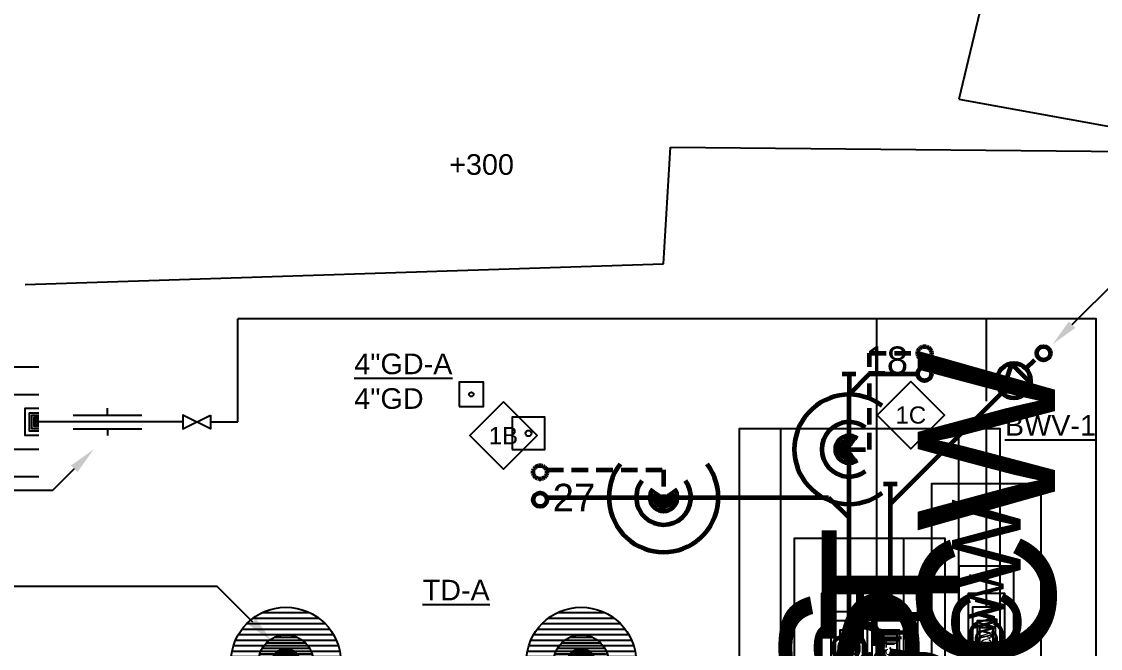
# Model space of a CAD drawing. Extents: x -3956 to 1666, y -2601 to 1886.
# Drawn here: x -3386.5 to -2915.2, y 1138.7 to 1412.7 of the extents above; entities that cross this region are included whole.
import ezdxf
from ezdxf.enums import TextEntityAlignment as Align

# ---------------------------------------------------------------- set-up
doc = ezdxf.new("R2010")
doc.units = 0
doc.header["$LTSCALE"] = 36
doc.header["$MEASUREMENT"] = 0
doc.linetypes.add('VENT', pattern=[0.3, 0.2, -0.1])
for name, color, linetype in [('G-ANNO-TEXT', 70, 'Continuous'), ('G-ANNO-TEXT @ 96', 70, 'Continuous'), ('P-GD-N', 3, 'Continuous'), ('P-GD-N @ 1 (1)', 3, 'Continuous'), ('P-GD-N @ 1 (2)', 3, 'Continuous'), ('P-GD-N @ 12', 3, 'Continuous'), ('P-GD-N @ 128', 3, 'Continuous'), ('P-GD-N @ 16', 3, 'Continuous'), ('P-GD-N @ 192', 3, 'Continuous'), ('P-GD-N @ 2', 3, 'Continuous'), ('P-GD-N @ 24', 3, 'Continuous'), ('P-GD-N @ 384', 3, 'Continuous'), ('P-GD-N @ 4', 3, 'Continuous'), ('P-GD-N @ 48', 3, 'Continuous'), ('P-GD-N @ 64', 3, 'Continuous'), ('P-GD-N @ 768', 3, 'Continuous'), ('P-GD-N @ 8', 3, 'Continuous'), ('P-GD-N @ 96', 3, 'Continuous'), ('P-NDCW-N', 4, 'Continuous'), ('P-NDCW-N @ 1 (1)', 4, 'Continuous'), ('P-NDCW-N @ 1 (2)', 4, 'Continuous'), ('P-NDCW-N @ 12', 4, 'Continuous'), ('P-NDCW-N @ 128', 4, 'Continuous'), ('P-NDCW-N @ 16', 4, 'Continuous'), ('P-NDCW-N @ 192', 4, 'Continuous'), ('P-NDCW-N @ 2', 4, 'Continuous'), ('P-NDCW-N @ 24', 4, 'Continuous'), ('P-NDCW-N @ 384', 4, 'Continuous'), ('P-NDCW-N @ 4', 4, 'Continuous'), ('P-NDCW-N @ 48', 4, 'Continuous'), ('P-NDCW-N @ 64', 4, 'Continuous'), ('P-NDCW-N @ 768', 4, 'Continuous'), ('P-NDCW-N @ 8', 4, 'Continuous'), ('P-NDCW-N @ 96', 4, 'Continuous')]:
    doc.layers.add(name, color=color, linetype=linetype)
doc.layers.add('P-SAN-DFU', color=7, linetype='Continuous', plot=False)
for name, color, linetype, lineweight in [('P-SAN-N', 6, 'Continuous', 60), ('P-SAN-N @ 1 (1)', 6, 'Continuous', 60), ('P-SAN-N @ 1 (2)', 6, 'Continuous', 60), ('P-SAN-N @ 12', 6, 'Continuous', 60), ('P-SAN-N @ 128', 6, 'Continuous', 60), ('P-SAN-N @ 16', 6, 'Continuous', 60), ('P-SAN-N @ 192', 6, 'Continuous', 60), ('P-SAN-N @ 2', 6, 'Continuous', 60), ('P-SAN-N @ 24', 6, 'Continuous', 60), ('P-SAN-N @ 384', 6, 'Continuous', 60), ('P-SAN-N @ 4', 6, 'Continuous', 60), ('P-SAN-N @ 48', 6, 'Continuous', 60), ('P-SAN-N @ 64', 6, 'Continuous', 60), ('P-SAN-N @ 768', 6, 'Continuous', 60), ('P-SAN-N @ 8', 6, 'Continuous', 60), ('P-SAN-N @ 96', 6, 'Continuous', 60), ('P-SANV-N', 5, 'VENT', 60), ('P-SANV-N @ 96', 5, 'VENT', 60), ('P-STRM-N', 2, 'Continuous', 60), ('P-STRM-N @ 1 (1)', 2, 'Continuous', 60), ('P-STRM-N @ 1 (2)', 2, 'Continuous', 60), ('P-STRM-N @ 128', 2, 'Continuous', 60), ('P-STRM-N @ 192', 2, 'Continuous', 60), ('P-STRM-N @ 384', 2, 'Continuous', 60), ('P-STRM-N @ 48', 2, 'Continuous', 60), ('P-STRM-N @ 64', 2, 'Continuous', 60), ('P-STRM-N @ 768', 2, 'Continuous', 60), ('P-STRM-N @ 96', 2, 'Continuous', 60)]:
    doc.layers.add(name, color=color, linetype=linetype, lineweight=lineweight)
doc.styles.add('Arial', font='arial.ttf')

# ---------------------------------------------------------------- blocks, each defined once
blk = doc.blocks.new('*U7')
blk.add_circle((0, 0), 0.0312)
blk = doc.blocks.new('DIAMOND TAG')
blk.add_lwpolyline([(0, -0.1533), (0.1533, 0), (0, 0.1533), (-0.1533, 0)], close=True)
at = {"style": 'Arial'}
blk.add_attdef('XXX', text='', height=0.0781, dxfattribs=at).set_placement((0, 0), align=Align.MIDDLE)
blk = doc.blocks.new('*U17')
at = {"linetype": 'Continuous'}
blk.add_lwpolyline([(-0.0556, -0.0556), (0.0556, -0.0556), (0.0556, 0.0556), (-0.0556, 0.0556)], close=True, dxfattribs=at)
at = {"color": 7, "linetype": 'Continuous'}
blk.add_circle((0, 0), 0.01, dxfattribs=at)
blk = doc.blocks.new('*U1603')
at = {"layer": 'P-GD-N @ 128', "xscale": 128, "yscale": 128, "zscale": 128}
blk.add_blockref('*U17', (-3165, 1232.74), dxfattribs=at)
at = {"layer": 'P-GD-N @ 96', "xscale": 96, "yscale": 96, "zscale": 96}
blk.add_blockref('*U17', (-3190, 1249.74), dxfattribs=at)
blk = doc.blocks.new('Pipe-Plan')
for p, q in [((-0.09375, -0.03125), (-0.09375, 0.03125)), ((-0.09375, 0), (0, 0))]:
    blk.add_line(p, q)
blk = doc.blocks.new('*U25')
h = blk.add_hatch()
h.set_pattern_fill('ANSI31', color=256, scale=0.025, angle=135)
edge = h.paths.add_edge_path()
edge.add_arc((0, 0), 0.03125, 0, 360)
blk.add_circle((0, 0), 0.03125)
blk = doc.blocks.new('*U1615')
at = {"layer": 'P-GD-N @ 1 (1)'}
blk.add_blockref('*U25', (-3271, 1132.74), dxfattribs=at)
at = {"layer": 'P-GD-N @ 1 (2)'}
blk.add_blockref('*U25', (-3271, 1132.74), dxfattribs=at)
at = {"layer": 'P-GD-N @ 12', "xscale": 12, "yscale": 12, "zscale": 12}
blk.add_blockref('*U25', (-3271, 1132.74), dxfattribs=at)
at = {"layer": 'P-GD-N @ 128', "xscale": 128, "yscale": 128, "zscale": 128}
blk.add_blockref('*U25', (-3271, 1132.74), dxfattribs=at)
at = {"layer": 'P-GD-N @ 16', "xscale": 16, "yscale": 16, "zscale": 16}
blk.add_blockref('*U25', (-3271, 1132.74), dxfattribs=at)
at = {"layer": 'P-GD-N @ 192', "xscale": 192, "yscale": 192, "zscale": 192}
blk.add_blockref('*U25', (-3271, 1132.74), dxfattribs=at)
at = {"layer": 'P-GD-N @ 2', "xscale": 2, "yscale": 2, "zscale": 2}
blk.add_blockref('*U25', (-3271, 1132.74), dxfattribs=at)
at = {"layer": 'P-GD-N @ 24', "xscale": 24, "yscale": 24, "zscale": 24}
blk.add_blockref('*U25', (-3271, 1132.74), dxfattribs=at)
at = {"layer": 'P-GD-N @ 384', "xscale": 384, "yscale": 384, "zscale": 384}
blk.add_blockref('*U25', (-3271, 1132.74), dxfattribs=at)
at = {"layer": 'P-GD-N @ 4', "xscale": 4, "yscale": 4, "zscale": 4}
blk.add_blockref('*U25', (-3271, 1132.74), dxfattribs=at)
at = {"layer": 'P-GD-N @ 48', "xscale": 48, "yscale": 48, "zscale": 48}
blk.add_blockref('*U25', (-3271, 1132.74), dxfattribs=at)
at = {"layer": 'P-GD-N @ 64', "xscale": 64, "yscale": 64, "zscale": 64}
blk.add_blockref('*U25', (-3271, 1132.74), dxfattribs=at)
at = {"layer": 'P-GD-N @ 768', "xscale": 768, "yscale": 768, "zscale": 768}
blk.add_blockref('*U25', (-3271, 1132.74), dxfattribs=at)
at = {"layer": 'P-GD-N @ 8', "xscale": 8, "yscale": 8, "zscale": 8}
blk.add_blockref('*U25', (-3271, 1132.74), dxfattribs=at)
at = {"layer": 'P-GD-N @ 96', "xscale": 96, "yscale": 96, "zscale": 96}
blk.add_blockref('*U25', (-3271, 1132.74), dxfattribs=at)
blk = doc.blocks.new('*U1616')
at = {"layer": 'P-GD-N @ 1 (1)'}
blk.add_blockref('*U25', (-3142, 1132.74), dxfattribs=at)
at = {"layer": 'P-GD-N @ 1 (2)'}
blk.add_blockref('*U25', (-3142, 1132.74), dxfattribs=at)
at = {"layer": 'P-GD-N @ 12', "xscale": 12, "yscale": 12, "zscale": 12}
blk.add_blockref('*U25', (-3142, 1132.74), dxfattribs=at)
at = {"layer": 'P-GD-N @ 128', "xscale": 128, "yscale": 128, "zscale": 128}
blk.add_blockref('*U25', (-3142, 1132.74), dxfattribs=at)
at = {"layer": 'P-GD-N @ 16', "xscale": 16, "yscale": 16, "zscale": 16}
blk.add_blockref('*U25', (-3142, 1132.74), dxfattribs=at)
at = {"layer": 'P-GD-N @ 192', "xscale": 192, "yscale": 192, "zscale": 192}
blk.add_blockref('*U25', (-3142, 1132.74), dxfattribs=at)
at = {"layer": 'P-GD-N @ 2', "xscale": 2, "yscale": 2, "zscale": 2}
blk.add_blockref('*U25', (-3142, 1132.74), dxfattribs=at)
at = {"layer": 'P-GD-N @ 24', "xscale": 24, "yscale": 24, "zscale": 24}
blk.add_blockref('*U25', (-3142, 1132.74), dxfattribs=at)
at = {"layer": 'P-GD-N @ 384', "xscale": 384, "yscale": 384, "zscale": 384}
blk.add_blockref('*U25', (-3142, 1132.74), dxfattribs=at)
at = {"layer": 'P-GD-N @ 4', "xscale": 4, "yscale": 4, "zscale": 4}
blk.add_blockref('*U25', (-3142, 1132.74), dxfattribs=at)
at = {"layer": 'P-GD-N @ 48', "xscale": 48, "yscale": 48, "zscale": 48}
blk.add_blockref('*U25', (-3142, 1132.74), dxfattribs=at)
at = {"layer": 'P-GD-N @ 64', "xscale": 64, "yscale": 64, "zscale": 64}
blk.add_blockref('*U25', (-3142, 1132.74), dxfattribs=at)
at = {"layer": 'P-GD-N @ 768', "xscale": 768, "yscale": 768, "zscale": 768}
blk.add_blockref('*U25', (-3142, 1132.74), dxfattribs=at)
at = {"layer": 'P-GD-N @ 8', "xscale": 8, "yscale": 8, "zscale": 8}
blk.add_blockref('*U25', (-3142, 1132.74), dxfattribs=at)
at = {"layer": 'P-GD-N @ 96', "xscale": 96, "yscale": 96, "zscale": 96}
blk.add_blockref('*U25', (-3142, 1132.74), dxfattribs=at)
blk = doc.blocks.new('*U68')
at = {"layer": 'DEFPOINTS'}
blk.add_lwpolyline([(-0.125, -0.0625), (0.125, -0.0625), (0.125, 0.0625), (-0.125, 0.0625)], close=True, dxfattribs=at)
at = {"style": 'Arial'}
blk.add_text('S', height=0.07812, dxfattribs=at).set_placement((0, 0), align=Align.MIDDLE)
blk = doc.blocks.new('*U1619')
at = {"layer": 'P-SAN-N @ 1 (1)', "linetype": 'ByBlock', "lineweight": -2, "rotation": 90}
blk.add_blockref('*U68', (-3025, 1138.74), dxfattribs=at)
at = {"layer": 'P-SAN-N @ 1 (2)', "linetype": 'ByBlock', "lineweight": -2, "rotation": 90}
blk.add_blockref('*U68', (-3025, 1138.74), dxfattribs=at)
at = {"layer": 'P-SAN-N @ 128', "linetype": 'ByBlock', "lineweight": -2, "xscale": 128, "yscale": 128, "zscale": 128, "rotation": 90}
blk.add_blockref('*U68', (-3025, 1138.74), dxfattribs=at)
at = {"layer": 'P-SAN-N @ 192', "linetype": 'ByBlock', "lineweight": -2, "xscale": 192, "yscale": 192, "zscale": 192, "rotation": 90}
blk.add_blockref('*U68', (-3025, 1138.74), dxfattribs=at)
at = {"layer": 'P-SAN-N @ 384', "linetype": 'ByBlock', "lineweight": -2, "xscale": 384, "yscale": 384, "zscale": 384, "rotation": 90}
blk.add_blockref('*U68', (-3025, 1138.74), dxfattribs=at)
at = {"layer": 'P-SAN-N @ 48', "linetype": 'ByBlock', "lineweight": -2, "xscale": 48, "yscale": 48, "zscale": 48, "rotation": 90}
blk.add_blockref('*U68', (-3025, 1138.74), dxfattribs=at)
at = {"layer": 'P-SAN-N @ 64', "linetype": 'ByBlock', "lineweight": -2, "xscale": 64, "yscale": 64, "zscale": 64, "rotation": 90}
blk.add_blockref('*U68', (-3025, 1138.74), dxfattribs=at)
at = {"layer": 'P-SAN-N @ 768', "linetype": 'ByBlock', "lineweight": -2, "xscale": 768, "yscale": 768, "zscale": 768, "rotation": 90}
blk.add_blockref('*U68', (-3025, 1138.74), dxfattribs=at)
at = {"layer": 'P-SAN-N @ 96', "linetype": 'ByBlock', "lineweight": -2, "xscale": 96, "yscale": 96, "zscale": 96, "rotation": 90}
blk.add_blockref('*U68', (-3025, 1138.74), dxfattribs=at)
blk = doc.blocks.new('*U72')
at = {"layer": 'DEFPOINTS'}
blk.add_lwpolyline([(-0.125, -0.0625), (0.125, -0.0625), (0.125, 0.0625), (-0.125, 0.0625)], close=True, dxfattribs=at)
at = {"style": 'Arial'}
blk.add_text('ST', height=0.078125, dxfattribs=at).set_placement((0, 0), align=Align.MIDDLE)
blk = doc.blocks.new('*U1620')
at = {"layer": 'P-STRM-N @ 1 (1)', "linetype": 'ByBlock', "lineweight": -2, "rotation": 90}
blk.add_blockref('*U72', (-3007, 1138.74), dxfattribs=at)
at = {"layer": 'P-STRM-N @ 1 (2)', "linetype": 'ByBlock', "lineweight": -2, "rotation": 90}
blk.add_blockref('*U72', (-3007, 1138.74), dxfattribs=at)
at = {"layer": 'P-STRM-N @ 128', "linetype": 'ByBlock', "lineweight": -2, "xscale": 128, "yscale": 128, "zscale": 128, "rotation": 90}
blk.add_blockref('*U72', (-3007, 1138.74), dxfattribs=at)
at = {"layer": 'P-STRM-N @ 192', "linetype": 'ByBlock', "lineweight": -2, "xscale": 192, "yscale": 192, "zscale": 192, "rotation": 90}
blk.add_blockref('*U72', (-3007, 1138.74), dxfattribs=at)
at = {"layer": 'P-STRM-N @ 384', "linetype": 'ByBlock', "lineweight": -2, "xscale": 384, "yscale": 384, "zscale": 384, "rotation": 90}
blk.add_blockref('*U72', (-3007, 1138.74), dxfattribs=at)
at = {"layer": 'P-STRM-N @ 48', "linetype": 'ByBlock', "lineweight": -2, "xscale": 48, "yscale": 48, "zscale": 48, "rotation": 90}
blk.add_blockref('*U72', (-3007, 1138.74), dxfattribs=at)
at = {"layer": 'P-STRM-N @ 64', "linetype": 'ByBlock', "lineweight": -2, "xscale": 64, "yscale": 64, "zscale": 64, "rotation": 90}
blk.add_blockref('*U72', (-3007, 1138.74), dxfattribs=at)
at = {"layer": 'P-STRM-N @ 768', "linetype": 'ByBlock', "lineweight": -2, "xscale": 768, "yscale": 768, "zscale": 768, "rotation": 90}
blk.add_blockref('*U72', (-3007, 1138.74), dxfattribs=at)
at = {"layer": 'P-STRM-N @ 96', "linetype": 'ByBlock', "lineweight": -2, "xscale": 96, "yscale": 96, "zscale": 96, "rotation": 90}
blk.add_blockref('*U72', (-3007, 1138.74), dxfattribs=at)
blk = doc.blocks.new('*U45')
blk.add_lwpolyline([(0, -0.03125), (-0.03125, -0.03125), (-0.03125, 0.03125), (0, 0.03125)])
blk = doc.blocks.new('*U1734')
at = {"layer": 'P-NDCW-N @ 1 (1)'}
blk.add_blockref('*U45', (-3379, 1237.74), dxfattribs=at)
at = {"layer": 'P-NDCW-N @ 1 (2)'}
blk.add_blockref('*U45', (-3379, 1237.74), dxfattribs=at)
at = {"layer": 'P-NDCW-N @ 12', "xscale": 12, "yscale": 12, "zscale": 12}
blk.add_blockref('*U45', (-3379, 1237.74), dxfattribs=at)
at = {"layer": 'P-NDCW-N @ 128', "xscale": 128, "yscale": 128, "zscale": 128}
blk.add_blockref('*U45', (-3379, 1237.74), dxfattribs=at)
at = {"layer": 'P-NDCW-N @ 16', "xscale": 16, "yscale": 16, "zscale": 16}
blk.add_blockref('*U45', (-3379, 1237.74), dxfattribs=at)
at = {"layer": 'P-NDCW-N @ 192', "xscale": 192, "yscale": 192, "zscale": 192}
blk.add_blockref('*U45', (-3379, 1237.74), dxfattribs=at)
at = {"layer": 'P-NDCW-N @ 2', "xscale": 2, "yscale": 2, "zscale": 2}
blk.add_blockref('*U45', (-3379, 1237.74), dxfattribs=at)
at = {"layer": 'P-NDCW-N @ 24', "xscale": 24, "yscale": 24, "zscale": 24}
blk.add_blockref('*U45', (-3379, 1237.74), dxfattribs=at)
at = {"layer": 'P-NDCW-N @ 384', "xscale": 384, "yscale": 384, "zscale": 384}
blk.add_blockref('*U45', (-3379, 1237.74), dxfattribs=at)
at = {"layer": 'P-NDCW-N @ 4', "xscale": 4, "yscale": 4, "zscale": 4}
blk.add_blockref('*U45', (-3379, 1237.74), dxfattribs=at)
at = {"layer": 'P-NDCW-N @ 48', "xscale": 48, "yscale": 48, "zscale": 48}
blk.add_blockref('*U45', (-3379, 1237.74), dxfattribs=at)
at = {"layer": 'P-NDCW-N @ 64', "xscale": 64, "yscale": 64, "zscale": 64}
blk.add_blockref('*U45', (-3379, 1237.74), dxfattribs=at)
at = {"layer": 'P-NDCW-N @ 768', "xscale": 768, "yscale": 768, "zscale": 768}
blk.add_blockref('*U45', (-3379, 1237.74), dxfattribs=at)
at = {"layer": 'P-NDCW-N @ 8', "xscale": 8, "yscale": 8, "zscale": 8}
blk.add_blockref('*U45', (-3379, 1237.74), dxfattribs=at)
at = {"layer": 'P-NDCW-N @ 96', "xscale": 96, "yscale": 96, "zscale": 96}
blk.add_blockref('*U45', (-3379, 1237.74), dxfattribs=at)
blk = doc.blocks.new('*U83')
at = {"layer": 'DEFPOINTS'}
blk.add_lwpolyline([(-0.1875, -0.0625), (0.1875, -0.0625), (0.1875, 0.0625), (-0.1875, 0.0625)], close=True, dxfattribs=at)
at = {"style": 'Arial'}
blk.add_text('NDCW', height=0.078125, dxfattribs=at).set_placement((0, 0), align=Align.MIDDLE)
blk = doc.blocks.new('*U1760')
at = {"layer": 'P-NDCW-N @ 1 (1)', "linetype": 'ByBlock', "lineweight": -2, "rotation": 90}
blk.add_blockref('*U83', (-2965, 1138.74), dxfattribs=at)
at = {"layer": 'P-NDCW-N @ 1 (2)', "linetype": 'ByBlock', "lineweight": -2, "rotation": 90}
blk.add_blockref('*U83', (-2965, 1138.74), dxfattribs=at)
at = {"layer": 'P-NDCW-N @ 128', "linetype": 'ByBlock', "lineweight": -2, "xscale": 128, "yscale": 128, "zscale": 128, "rotation": 90}
blk.add_blockref('*U83', (-2965, 1138.74), dxfattribs=at)
at = {"layer": 'P-NDCW-N @ 192', "linetype": 'ByBlock', "lineweight": -2, "xscale": 192, "yscale": 192, "zscale": 192, "rotation": 90}
blk.add_blockref('*U83', (-2965, 1138.74), dxfattribs=at)
at = {"layer": 'P-NDCW-N @ 384', "linetype": 'ByBlock', "lineweight": -2, "xscale": 384, "yscale": 384, "zscale": 384, "rotation": 90}
blk.add_blockref('*U83', (-2965, 1138.74), dxfattribs=at)
at = {"layer": 'P-NDCW-N @ 48', "linetype": 'ByBlock', "lineweight": -2, "xscale": 48, "yscale": 48, "zscale": 48, "rotation": 90}
blk.add_blockref('*U83', (-2965, 1138.74), dxfattribs=at)
at = {"layer": 'P-NDCW-N @ 64', "linetype": 'ByBlock', "lineweight": -2, "xscale": 64, "yscale": 64, "zscale": 64, "rotation": 90}
blk.add_blockref('*U83', (-2965, 1138.74), dxfattribs=at)
at = {"layer": 'P-NDCW-N @ 768', "linetype": 'ByBlock', "lineweight": -2, "xscale": 768, "yscale": 768, "zscale": 768, "rotation": 90}
blk.add_blockref('*U83', (-2965, 1138.74), dxfattribs=at)
at = {"layer": 'P-NDCW-N @ 96', "linetype": 'ByBlock', "lineweight": -2, "xscale": 96, "yscale": 96, "zscale": 96, "rotation": 90}
blk.add_blockref('*U83', (-2965, 1138.74), dxfattribs=at)
blk = doc.blocks.new('*U13')
at = {"linetype": 'Continuous'}
blk.add_arc((0, 0), 0.03112, 232.56697, 127.43303, dxfattribs=at)
blk = doc.blocks.new('*U1788')
at = {"layer": 'P-SAN-N @ 1 (1)', "rotation": 270}
blk.add_blockref('*U13', (-3106, 1204.74), dxfattribs=at)
at = {"layer": 'P-SAN-N @ 1 (2)', "rotation": 270}
blk.add_blockref('*U13', (-3106, 1204.74), dxfattribs=at)
at = {"layer": 'P-SAN-N @ 12', "xscale": 12, "yscale": 12, "zscale": 12, "rotation": 270}
blk.add_blockref('*U13', (-3106, 1204.74), dxfattribs=at)
at = {"layer": 'P-SAN-N @ 128', "xscale": 128, "yscale": 128, "zscale": 128, "rotation": 270}
blk.add_blockref('*U13', (-3106, 1204.74), dxfattribs=at)
at = {"layer": 'P-SAN-N @ 16', "xscale": 16, "yscale": 16, "zscale": 16, "rotation": 270}
blk.add_blockref('*U13', (-3106, 1204.74), dxfattribs=at)
at = {"layer": 'P-SAN-N @ 192', "xscale": 192, "yscale": 192, "zscale": 192, "rotation": 270}
blk.add_blockref('*U13', (-3106, 1204.74), dxfattribs=at)
at = {"layer": 'P-SAN-N @ 2', "xscale": 2, "yscale": 2, "zscale": 2, "rotation": 270}
blk.add_blockref('*U13', (-3106, 1204.74), dxfattribs=at)
at = {"layer": 'P-SAN-N @ 24', "xscale": 24, "yscale": 24, "zscale": 24, "rotation": 270}
blk.add_blockref('*U13', (-3106, 1204.74), dxfattribs=at)
at = {"layer": 'P-SAN-N @ 384', "xscale": 384, "yscale": 384, "zscale": 384, "rotation": 270}
blk.add_blockref('*U13', (-3106, 1204.74), dxfattribs=at)
at = {"layer": 'P-SAN-N @ 4', "xscale": 4, "yscale": 4, "zscale": 4, "rotation": 270}
blk.add_blockref('*U13', (-3106, 1204.74), dxfattribs=at)
at = {"layer": 'P-SAN-N @ 48', "xscale": 48, "yscale": 48, "zscale": 48, "rotation": 270}
blk.add_blockref('*U13', (-3106, 1204.74), dxfattribs=at)
at = {"layer": 'P-SAN-N @ 64', "xscale": 64, "yscale": 64, "zscale": 64, "rotation": 270}
blk.add_blockref('*U13', (-3106, 1204.74), dxfattribs=at)
at = {"layer": 'P-SAN-N @ 768', "xscale": 768, "yscale": 768, "zscale": 768, "rotation": 270}
blk.add_blockref('*U13', (-3106, 1204.74), dxfattribs=at)
at = {"layer": 'P-SAN-N @ 8', "xscale": 8, "yscale": 8, "zscale": 8, "rotation": 270}
blk.add_blockref('*U13', (-3106, 1204.74), dxfattribs=at)
at = {"layer": 'P-SAN-N @ 96', "xscale": 96, "yscale": 96, "zscale": 96, "rotation": 270}
blk.add_blockref('*U13', (-3106, 1204.74), dxfattribs=at)
blk = doc.blocks.new('*U1789')
at = {"layer": 'P-SAN-N @ 1 (1)', "rotation": 180}
blk.add_blockref('*U13', (-3025, 1225.74), dxfattribs=at)
at = {"layer": 'P-SAN-N @ 1 (2)', "rotation": 180}
blk.add_blockref('*U13', (-3025, 1225.74), dxfattribs=at)
at = {"layer": 'P-SAN-N @ 12', "xscale": 12, "yscale": 12, "zscale": 12, "rotation": 180}
blk.add_blockref('*U13', (-3025, 1225.74), dxfattribs=at)
at = {"layer": 'P-SAN-N @ 128', "xscale": 128, "yscale": 128, "zscale": 128, "rotation": 180}
blk.add_blockref('*U13', (-3025, 1225.74), dxfattribs=at)
at = {"layer": 'P-SAN-N @ 16', "xscale": 16, "yscale": 16, "zscale": 16, "rotation": 180}
blk.add_blockref('*U13', (-3025, 1225.74), dxfattribs=at)
at = {"layer": 'P-SAN-N @ 192', "xscale": 192, "yscale": 192, "zscale": 192, "rotation": 180}
blk.add_blockref('*U13', (-3025, 1225.74), dxfattribs=at)
at = {"layer": 'P-SAN-N @ 2', "xscale": 2, "yscale": 2, "zscale": 2, "rotation": 180}
blk.add_blockref('*U13', (-3025, 1225.74), dxfattribs=at)
at = {"layer": 'P-SAN-N @ 24', "xscale": 24, "yscale": 24, "zscale": 24, "rotation": 180}
blk.add_blockref('*U13', (-3025, 1225.74), dxfattribs=at)
at = {"layer": 'P-SAN-N @ 384', "xscale": 384, "yscale": 384, "zscale": 384, "rotation": 180}
blk.add_blockref('*U13', (-3025, 1225.74), dxfattribs=at)
at = {"layer": 'P-SAN-N @ 4', "xscale": 4, "yscale": 4, "zscale": 4, "rotation": 180}
blk.add_blockref('*U13', (-3025, 1225.74), dxfattribs=at)
at = {"layer": 'P-SAN-N @ 48', "xscale": 48, "yscale": 48, "zscale": 48, "rotation": 180}
blk.add_blockref('*U13', (-3025, 1225.74), dxfattribs=at)
at = {"layer": 'P-SAN-N @ 64', "xscale": 64, "yscale": 64, "zscale": 64, "rotation": 180}
blk.add_blockref('*U13', (-3025, 1225.74), dxfattribs=at)
at = {"layer": 'P-SAN-N @ 768', "xscale": 768, "yscale": 768, "zscale": 768, "rotation": 180}
blk.add_blockref('*U13', (-3025, 1225.74), dxfattribs=at)
at = {"layer": 'P-SAN-N @ 8', "xscale": 8, "yscale": 8, "zscale": 8, "rotation": 180}
blk.add_blockref('*U13', (-3025, 1225.74), dxfattribs=at)
at = {"layer": 'P-SAN-N @ 96', "xscale": 96, "yscale": 96, "zscale": 96, "rotation": 180}
blk.add_blockref('*U13', (-3025, 1225.74), dxfattribs=at)
blk = doc.blocks.new('*U92')
blk.add_lwpolyline([(-0.078125, 0), (0.046875, 0.0625), (0.046875, -0.0625)], close=True)
blk.add_circle((0, 0), 0.078125)

msp = doc.modelspace()

# ---------------------------------------------------------------- linework, layer by layer
at = {"linetype": 'Continuous'}
msp.add_lwpolyline([(-3304, 1240.74), (-3304, 1234.74), (-3316, 1240.74), (-3316, 1234.74), (-3304, 1240.74)], dxfattribs=at)
at = {"layer": 'DEFPOINTS'}
for p, q in [((-2923, 1606.74), (-2977, 1378.74)), ((-2977, 1378.74), (-2548, 1300.74)), ((-3106, 1306.74), (-3103, 1357.74)), ((-3103, 1357.74), (-2776, 1354.74)), ((-3385, 1297.74), (-3106, 1306.74))]:
    msp.add_line(p, q, dxfattribs=at)
at = {"layer": 'G-ANNO-TEXT'}
for p, q in [((-3364, 1240.74), (-3334, 1240.74)), ((-3349, 1240.74), (-3349, 1243.74)), ((-3364, 1234.74), (-3334, 1234.74)), ((-3349, 1234.74), (-3349, 1231.74))]:
    msp.add_line(p, q, dxfattribs=at)
for points in [[(-2927.51, 1280.23), (-2908, 1299.74), (-2712, 1299.74)], [(-3363.49, 1217.26), (-3373, 1207.74), (-3472, 1207.74)], [(-3285.49, 1150.23), (-3301, 1165.74), (-3472, 1165.74)]]:
    msp.add_lwpolyline(points, dxfattribs=at)
for points in [[(-2926.1, 1278.81), (-2936, 1271.74), (-2928.93, 1281.64)], [(-3364.9, 1218.67), (-3355, 1225.74), (-3362.07, 1215.84)], [(-3284.07, 1151.64), (-3277, 1141.74), (-3286.9, 1148.81)]]:
    msp.add_solid(points, dxfattribs=at)
at = {"layer": 'P-NDCW-N'}
for p, q in [((-2965, 1282.74), (-3292, 1282.74)), ((-3292, 1237.74), (-3292, 1282.74)), ((-2965, 1246.74), (-2965, 1282.74)), ((-2965, 1156.74), (-2965, 1240.74)), ((-3316, 1237.74), (-3379, 1237.74)), ((-3304, 1237.74), (-3292, 1237.74))]:
    msp.add_line(p, q, dxfattribs=at)
at = {"layer": 'P-SAN-N'}
for p, q in [((-3025, 1249.74), (-3016, 1258.74)), ((-3016, 1258.74), (-2995, 1258.74)), ((-3025, 1228.74), (-3025, 1249.74)), ((-3025, 1150.74), (-3025, 1222.74)), ((-3157, 1204.74), (-3109, 1204.74)), ((-3103, 1204.74), (-3034, 1204.74)), ((-3034, 1204.74), (-3025, 1195.74))]:
    msp.add_line(p, q, dxfattribs=at)
at = {"layer": 'P-SANV-N'}
for p, q in [((-3016, 1261.74), (-3016, 1267.74)), ((-3016, 1267.74), (-2995, 1267.74)), ((-3016, 1225.74), (-3016, 1255.74)), ((-3025, 1225.74), (-3016, 1225.74)), ((-3157, 1216.74), (-3106, 1216.74)), ((-3106, 1216.74), (-3106, 1204.74))]:
    msp.add_line(p, q, dxfattribs=at)
at = {"layer": 'P-STRM-N'}
for p, q in [((-2944, 1264.74), (-2947.7, 1261.05)), ((-2958.3, 1250.44), (-3007, 1201.74)), ((-3007, 1201.74), (-3007, 1150.74))]:
    msp.add_line(p, q, dxfattribs=at)

# ---------------------------------------------------------------- block references
at = {"layer": 'G-ANNO-TEXT @ 96'}
ref = msp.add_blockref('DIAMOND TAG', (-2998, 1240.74), dxfattribs=dict(at, xscale=96, yscale=96, zscale=96, rotation=180))
ref.add_attrib('XXX', '1C', dxfattribs={"layer": '0', "height": 7.5, "style": 'Arial'}).set_placement((-2998, 1240.74), align=Align.MIDDLE)
ref = msp.add_blockref('DIAMOND TAG', (-3176, 1231.74), dxfattribs=dict(at, xscale=96, yscale=96, zscale=96, rotation=180))
ref.add_attrib('XXX', '1B', dxfattribs={"layer": '0', "height": 7.5, "style": 'Arial'}).set_placement((-3176, 1231.74), align=Align.MIDDLE)
at = {"layer": 'P-GD-N'}
for name in ['*U1603', '*U1615', '*U1616']:
    msp.add_blockref(name, (0, 0), dxfattribs=at)
at = {"layer": 'P-NDCW-N'}
for name in ['*U1760', '*U1734']:
    msp.add_blockref(name, (0, 0), dxfattribs=at)
at = {"layer": 'P-SAN-N'}
for name in ['*U1789', '*U1619', '*U1788']:
    msp.add_blockref(name, (0, 0), dxfattribs=at)
at = {"layer": 'P-SAN-N @ 96', "xscale": 96, "yscale": 96, "zscale": 96}
for name, p, rotation in [('Pipe-Plan', (-3025, 1249.74), 270), ('*U7', (-2992, 1258.74), 180), ('*U7', (-3160, 1203.74), 180)]:
    msp.add_blockref(name, p, dxfattribs=dict(at, rotation=rotation))
at = {"layer": 'P-SANV-N @ 96', "xscale": 96, "yscale": 96, "zscale": 96, "rotation": 180}
for p in [(-2992, 1267.74), (-3160, 1215.74)]:
    msp.add_blockref('*U7', p, dxfattribs=at)
at = {"layer": 'P-STRM-N'}
msp.add_blockref('*U1620', (0, 0), dxfattribs=at)
at = {"layer": 'P-STRM-N @ 96', "xscale": 96, "yscale": 96, "zscale": 96}
msp.add_blockref('*U7', (-2940, 1267.74), dxfattribs=at)
at = {"layer": 'P-STRM-N @ 96', "yscale": 96, "zscale": 96}
for name, p, xscale, rotation in [('*U92', (-2953, 1255.74), -95.99999999999999, 224.9999999999908), ('Pipe-Plan', (-3007, 1201.74), 96, 270)]:
    msp.add_blockref(name, p, dxfattribs=dict(at, xscale=xscale, rotation=rotation))

# ---------------------------------------------------------------- texts
at = {"layer": 'DEFPOINTS', "style": 'Arial'}
msp.add_text('+300', height=9, dxfattribs=at).set_placement((-3199.7, 1345.71))
at = {"layer": 'G-ANNO-TEXT', "style": 'Arial'}
for s, p in [('%%U4"GD-A', (-3241.16, 1258.59)), ('4"GD', (-3241.16, 1243.44)), ('%%UBWV-1', (-2956.92, 1231.71)), ('%%UTD-A', (-3211.29, 1159.74))]:
    msp.add_text(s, height=9, dxfattribs=at).set_placement(p)
at = {"layer": 'P-SAN-DFU', "color": 3, "style": 'Arial'}
for s, p in [('18', (-3017.83, 1258.69)), ('27', (-3154.49, 1198.69))]:
    msp.add_text(s, height=12, dxfattribs=at).set_placement(p)

doc.saveas('drawing.dxf')
